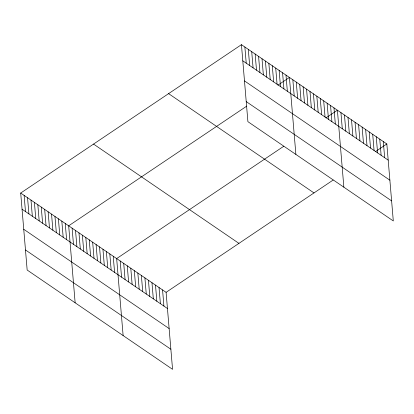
<?xml version="1.0" encoding="UTF-8"?>
<svg xmlns="http://www.w3.org/2000/svg" width="414" height="414" viewBox="0 0 414 414"><rect width="100%" height="100%" fill="white"/><g stroke="black" fill="none" stroke-linecap="round" stroke-linejoin="round"><path stroke-width="0.62" d="M20.7 193.048L166.092 292.336L172.56 369.329L27.164 270.037L20.7 193.048L241.44 44.671L386.836 143.963L393.3 220.952L247.908 121.664L241.44 44.671M246.77 106.108L68.677 225.811L75.146 302.805M277.918 85.17L289.422 77.439L295.886 154.427M283.725 146.282L116.66 258.579L123.124 335.568M325.901 117.933L337.4 110.207L343.868 187.195M166.092 292.336L333.161 180.043M375.332 151.695L386.836 143.963M242.801 60.832L388.192 160.125M244.483 80.906L389.879 180.199M246.221 101.59L391.613 200.878M168.596 93.636L313.988 192.924M93.543 144.082L238.94 243.375M22.056 209.21L167.447 308.497M23.743 229.284L169.135 328.571M25.482 249.963L170.873 349.256M383.302 141.552L384.663 157.713M379.773 139.14L381.128 155.302M376.243 136.729L377.599 152.89M372.709 134.317L374.07 150.479M369.179 131.906L370.535 148.067M365.65 129.494L367.006 145.656M362.121 127.082L363.476 143.244M358.586 124.671L359.942 140.832M355.057 122.259L356.413 138.421M351.527 119.848L352.883 136.009M347.993 117.436L349.354 133.598M344.464 115.025L345.819 131.186M340.934 112.613L342.29 128.775M333.974 107.863L335.33 124.024M330.548 105.523L331.904 121.685M327.122 103.184L328.478 119.346M323.691 100.845L325.052 117.002M320.265 98.501L321.621 114.662M316.839 96.162L318.195 112.323M313.414 93.823L314.769 109.984M309.982 91.478L311.344 107.64M306.557 89.139L307.912 105.301M303.131 86.8L304.487 102.962M299.705 84.461L301.061 100.623M296.274 82.117L297.635 98.278M292.848 79.778L294.204 95.939M285.996 75.1L287.352 91.261M282.565 72.755L283.926 88.917M279.139 70.416L280.495 86.578M275.714 68.077L277.069 84.239M272.288 65.738L273.644 81.9M268.857 63.394L270.218 79.555M265.431 61.055L266.787 77.216M262.005 58.716L263.361 74.877M258.579 56.376L259.935 72.538M255.148 54.032L256.509 70.194M251.722 51.693L253.078 67.855M248.296 49.354L249.652 65.515M244.871 47.015L246.226 63.176M162.562 289.924L163.918 306.086M159.033 287.513L160.389 303.674M155.498 285.101L156.859 301.263M151.969 282.69L153.325 298.851M148.44 280.283L149.796 296.44M144.905 277.872L146.266 294.028M141.376 275.46L142.732 291.616M137.846 273.049L139.202 289.205M134.312 270.637L135.673 286.798M130.783 268.225L132.138 284.387M127.253 265.814L128.609 281.975M123.724 263.402L125.08 279.564M120.189 260.991L121.545 277.152M113.234 256.24L114.59 272.396M109.803 253.896L111.164 270.057M106.377 251.557L107.733 267.718M102.951 249.218L104.307 265.379M99.526 246.879L100.881 263.035M96.095 244.534L97.456 260.696M92.669 242.195L94.025 258.357M89.243 239.856L90.599 256.018M85.817 237.517L87.173 253.673M82.386 235.173L83.747 251.334M78.96 232.834L80.316 248.995M75.534 230.494L76.89 246.656M72.108 228.155L73.464 244.312M65.252 223.472L66.607 239.634M61.826 221.133L63.182 237.294M58.4 218.794L59.756 234.95M54.969 216.45L56.33 232.611M51.543 214.11L52.899 230.272M48.117 211.771L49.473 227.933M44.691 209.432L46.047 225.589M41.26 207.088L42.621 223.249M37.834 204.749L39.19 220.91M34.409 202.41L35.764 218.571M30.983 200.071L32.339 216.227M27.552 197.726L28.913 213.888M24.126 195.387L25.482 211.549"/></g></svg>
